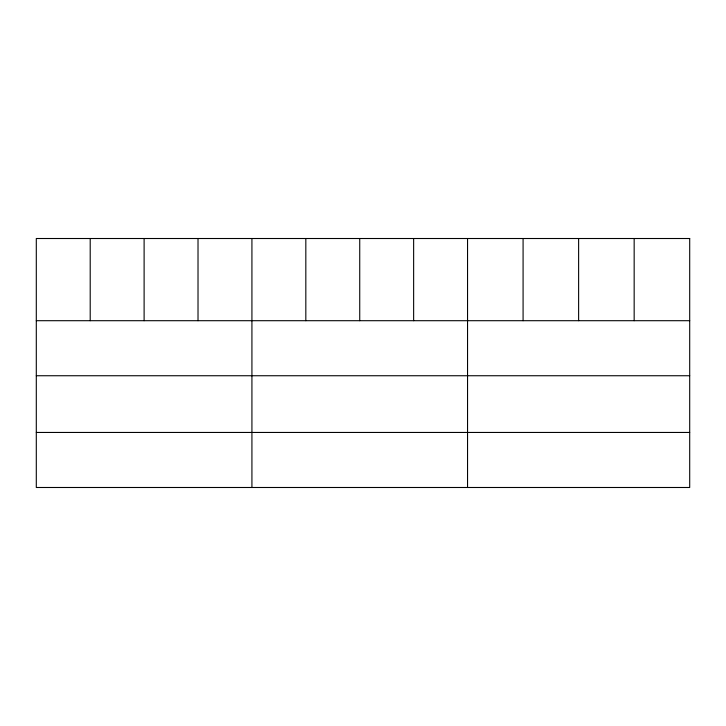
<?xml version="1.0" encoding="UTF-8"?>
<svg xmlns="http://www.w3.org/2000/svg" width="726" height="726" viewBox="0 0 726 726"><rect width="100%" height="100%" fill="white"/><g stroke="black" fill="none" stroke-linecap="round" stroke-linejoin="round"><path stroke-width="1.09" d="M36.3 320.701L689.7 320.701M36.3 375.741L689.7 375.741M36.3 432.451L689.7 432.451M634.161 238.509L634.161 320.701M578.622 238.509L578.622 320.701M523.083 238.509L523.083 320.701M467.544 238.509L467.544 487.491M413.639 238.509L413.639 320.701M359.733 238.509L359.733 320.701M305.827 238.509L305.827 320.701M251.922 238.509L251.922 487.491M198.016 238.509L198.016 320.701M144.111 238.509L144.111 320.701M90.206 238.509L90.206 320.701M689.7 238.509L36.3 238.509L36.3 487.491L689.7 487.491L689.7 238.509"/></g></svg>
